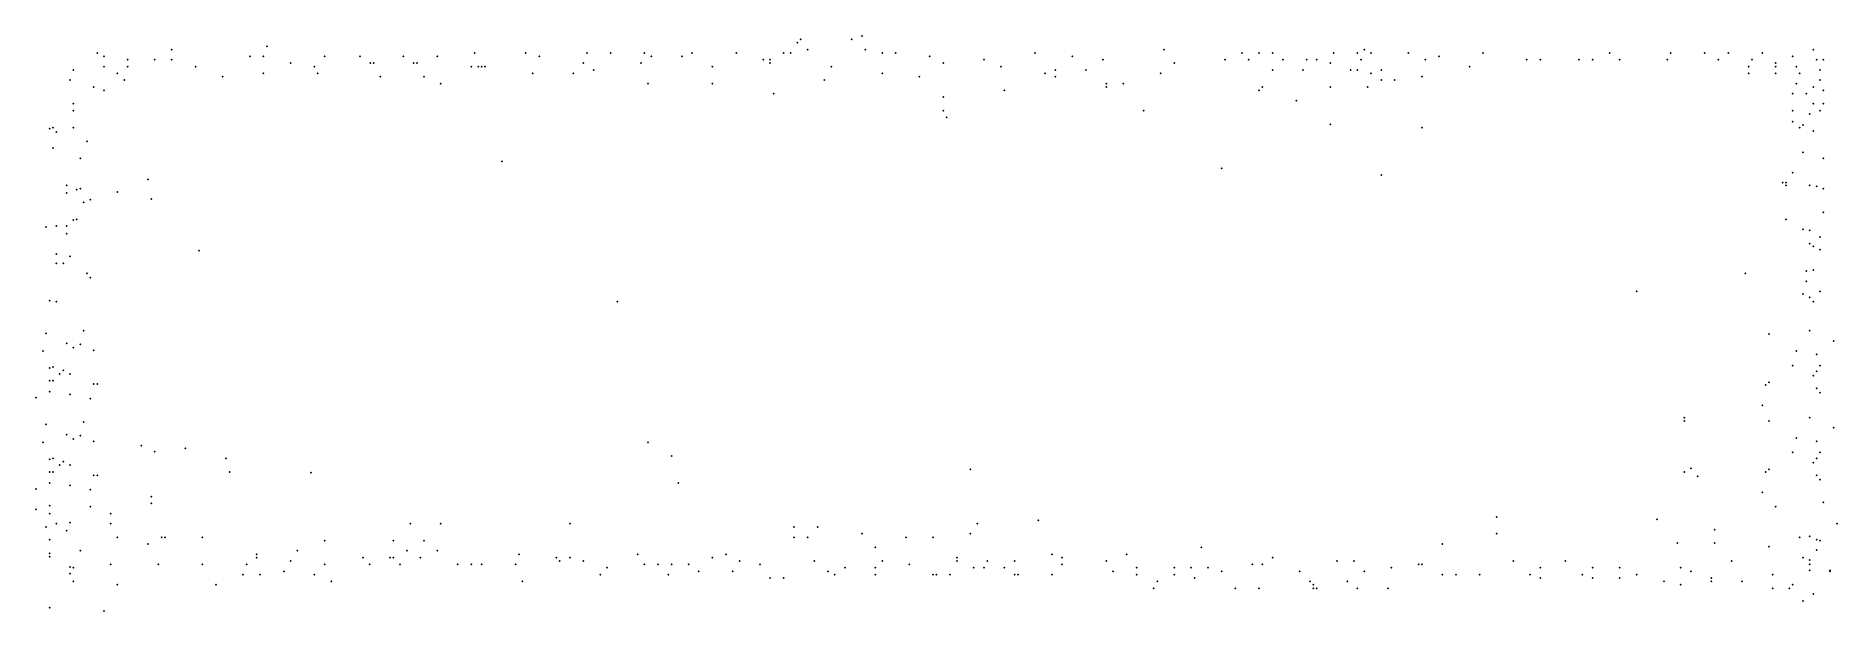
# Model space of a CAD drawing. Header units: metres. Extents: x -0.83 to 0.8, y -0.22 to 0.3.
import ezdxf

# ---------------------------------------------------------------- set-up
doc = ezdxf.new("R2010")
doc.units = ezdxf.units.M

msp = doc.modelspace()

# ---------------------------------------------------------------- linework, layer by layer
for p in [(-0.6203, 0.295), (-0.1391, 0.2981), (-0.136, 0.3011), (-0.0898, 0.3011), (-0.0805, 0.3042), (-0.7743, 0.2888), (-0.7682, 0.2858), (-0.7466, 0.2827), (-0.722, 0.2827), (-0.7066, 0.2919), (-0.7066, 0.2827), (-0.6357, 0.2858), (-0.6234, 0.2858), (-0.5988, 0.2796), (-0.568, 0.2858), (-0.5358, 0.2858), (-0.5266, 0.2796), (-0.5235, 0.2796), (-0.5235, 0.2796), (-0.4964, 0.2858), (-0.4871, 0.2796), (-0.4841, 0.2796), (-0.4841, 0.2796), (-0.4656, 0.2858), (-0.4317, 0.2888), (-0.3855, 0.2888), (-0.3732, 0.2858), (-0.3331, 0.2796), (-0.33, 0.2888), (-0.3085, 0.2888), (-0.2808, 0.2796), (-0.2777, 0.2888), (-0.2715, 0.2858), (-0.2438, 0.2858), (-0.2345, 0.2888), (-0.1945, 0.2888), (-0.1699, 0.2827), (-0.1637, 0.2827), (-0.1637, 0.2796), (-0.1514, 0.2888), (-0.1452, 0.2888), (-0.1298, 0.2919), (-0.0774, 0.2919), (-0.062, 0.2888), (-0.0497, 0.2888), (-0.0189, 0.2858), (-0.0066, 0.2796), (0.0304, 0.2827), (0.0766, 0.2888), (0.1105, 0.2858), (0.1382, 0.2827), (0.1936, 0.2919), (0.2029, 0.2796), (0.2029, 0.2796), (0.2491, 0.2827), (0.2645, 0.2888), (0.2706, 0.2827), (0.2799, 0.2888), (0.2922, 0.2888), (0.3015, 0.2827), (0.323, 0.2827), (0.3323, 0.2827), (0.3446, 0.2796), (0.3477, 0.2888), (0.3692, 0.2888), (0.3723, 0.2827), (0.3754, 0.2919), (0.3815, 0.2888), (0.4154, 0.2888), (0.4308, 0.2827), (0.4432, 0.2858), (0.4832, 0.2888), (0.5228, 0.2827), (0.5351, 0.2827), (0.5702, 0.2827), (0.5825, 0.2827), (0.5979, 0.2888), (0.6071, 0.2827), (0.6503, 0.2827), (0.6533, 0.2888), (0.6841, 0.2888), (0.6965, 0.2827), (0.7057, 0.2888), (0.7273, 0.2827), (0.7365, 0.2888), (0.7488, 0.2796), (0.7642, 0.2858), (0.7827, 0.2919), (0.7858, 0.2827), (0.792, 0.2827), (-0.799, 0.2642), (-0.7959, 0.2734), (-0.7682, 0.2765), (-0.7559, 0.2704), (-0.7497, 0.2642), (-0.7497, 0.2642), (-0.7466, 0.2765), (-0.685, 0.2765), (-0.6604, 0.2673), (-0.6234, 0.2704), (-0.5772, 0.2765), (-0.5741, 0.2704), (-0.5174, 0.2673), (-0.4779, 0.2673), (-0.4348, 0.2765), (-0.4286, 0.2765), (-0.4255, 0.2765), (-0.4225, 0.2765), (-0.3793, 0.2704), (-0.3424, 0.2704), (-0.3239, 0.2734), (-0.2161, 0.2765), (-0.1144, 0.2642), (-0.1082, 0.2765), (-0.062, 0.2704), (-0.0282, 0.2673), (0.0458, 0.2765), (0.0458, 0.2765), (0.0858, 0.2704), (0.0951, 0.2734), (0.0951, 0.2673), (0.1228, 0.2734), (0.1906, 0.2704), (0.2922, 0.2734), (0.3199, 0.2734), (0.3631, 0.2734), (0.3692, 0.2734), (0.3815, 0.2704), (0.3908, 0.2734), (0.3908, 0.2642), (0.4031, 0.2642), (0.4278, 0.2673), (0.4709, 0.2765), (0.7242, 0.2765), (0.7242, 0.2704), (0.7488, 0.2765), (0.7488, 0.2704), (0.7673, 0.2765), (0.7704, 0.2704), (0.7889, 0.2734), (0.7889, 0.2642), (-0.7774, 0.2581), (-0.7682, 0.255), (-0.4625, 0.2611), (-0.2746, 0.2611), (-0.2161, 0.2611), (-0.1606, 0.2519), (-0.0066, 0.2488), (0.0489, 0.255), (0.1413, 0.2611), (0.1413, 0.2581), (0.1567, 0.2611), (0.2799, 0.255), (0.283, 0.2581), (0.3138, 0.2457), (0.3446, 0.2581), (0.3785, 0.2581), (0.7642, 0.2519), (0.7673, 0.2611), (0.7766, 0.2519), (0.7827, 0.2581), (0.792, 0.255), (-0.7959, 0.2427), (-0.7959, 0.2365), (-0.0066, 0.2365), (-0.0035, 0.2304), (0.1752, 0.2365), (0.7642, 0.2365), (0.7796, 0.2334), (0.7827, 0.2427), (0.7827, 0.2427), (0.7889, 0.2365), (0.792, 0.2427), (-0.8175, 0.2203), (-0.8144, 0.2211), (-0.8113, 0.2172), (-0.7959, 0.2211), (0.3446, 0.2242), (0.4278, 0.2211), (0.7642, 0.2265), (0.7704, 0.2211), (0.7735, 0.2234), (0.7827, 0.218), (-0.8144, 0.2027), (-0.7836, 0.2088), (0.7735, 0.1988), (-0.7897, 0.1934), (-0.4071, 0.1904), (0.246, 0.1842), (0.7642, 0.1803), (0.792, 0.1934), (-0.8021, 0.1688), (-0.7928, 0.1649), (-0.7897, 0.1657), (-0.7281, 0.1741), (0.3908, 0.178), (0.755, 0.1711), (0.7581, 0.1711), (0.7581, 0.1688), (0.7796, 0.1688), (0.7858, 0.168), (0.792, 0.1657), (-0.8021, 0.1618), (-0.7867, 0.1534), (-0.7805, 0.1557), (-0.7559, 0.1627), (-0.7251, 0.1565), (-0.8206, 0.1311), (-0.8113, 0.1319), (-0.8021, 0.1319), (-0.7959, 0.1372), (-0.7928, 0.138), (0.7581, 0.138), (0.792, 0.1442), (-0.8021, 0.1249), (0.7735, 0.1288), (0.7796, 0.128), (0.7796, 0.1157), (0.7889, 0.1218), (-0.8113, 0.1064), (-0.799, 0.1042), (-0.6819, 0.1095), (0.7827, 0.1134), (0.7889, 0.1103), (-0.8113, 0.098), (-0.8051, 0.098), (-0.7836, 0.0888), (-0.7805, 0.0849), (0.7211, 0.0888), (0.7766, 0.091), (0.7766, 0.0818), (0.7827, 0.0919), (0.6225, 0.0726), (0.7735, 0.0703), (0.7796, 0.0673), (0.7889, 0.0726), (-0.8175, 0.0642), (-0.8113, 0.0633), (-0.3023, 0.0633), (0.7827, 0.0633), (-0.8206, 0.0346), (-0.7867, 0.0369), (0.7427, 0.0338), (0.7796, 0.0369), (-0.8236, 0.0184), (-0.8021, 0.0254), (-0.7959, 0.0215), (-0.7897, 0.0246), (-0.7774, 0.0192), (0.7673, 0.0184), (0.8012, 0.0276), (-0.8175, 0.003), (-0.8144, 0.0039), (-0.8051, 0.0008), (0.7642, 0.0052), (0.7858, 0.0153), (0.7889, 0.0052), (-0.8175, -0.0084), (-0.8144, -0.0084), (-0.8082, -0.0023), (-0.799, -0.0023), (-0.7774, -0.0115), (-0.7743, -0.0115), (0.7396, -0.0124), (0.7427, -0.0101), (0.7827, -0.004), (0.7858, -0.0001), (0.7858, -0.0155), (-0.8298, -0.0238), (-0.8175, -0.0185), (-0.799, -0.0208), (-0.7805, -0.0247), (0.7365, -0.0309), (0.7889, -0.0194), (-0.8206, -0.0481), (-0.7867, -0.0459), (0.6657, -0.042), (0.6657, -0.0451), (0.7427, -0.0451), (0.7796, -0.042), (-0.8236, -0.0643), (-0.8021, -0.0574), (-0.7959, -0.0613), (-0.7897, -0.0582), (-0.7774, -0.0635), (-0.2746, -0.0643), (0.7673, -0.0604), (0.7858, -0.0635), (0.8012, -0.0512), (-0.8175, -0.0797), (-0.8144, -0.0789), (-0.7343, -0.0674), (-0.722, -0.0728), (-0.6943, -0.0697), (-0.6573, -0.0789), (-0.253, -0.0767), (0.7642, -0.0736), (0.7858, -0.0789), (0.7889, -0.0736), (-0.8175, -0.0912), (-0.8144, -0.0912), (-0.8082, -0.0851), (-0.8051, -0.082), (-0.799, -0.0851), (-0.7774, -0.0943), (-0.7743, -0.0943), (-0.6542, -0.0912), (-0.5803, -0.092), (0.018, -0.089), (0.6657, -0.0912), (0.6718, -0.0881), (0.678, -0.0951), (0.7396, -0.0912), (0.7427, -0.089), (0.7827, -0.0828), (0.7858, -0.0943), (-0.8298, -0.1066), (-0.8175, -0.1013), (-0.799, -0.1035), (-0.7805, -0.1074), (-0.7251, -0.1136), (-0.2469, -0.1013), (0.7365, -0.1097), (0.7889, -0.0982), (-0.8298, -0.1251), (-0.8175, -0.122), (-0.8175, -0.129), (-0.7805, -0.1228), (-0.762, -0.129), (-0.7251, -0.1197), (0.7488, -0.1228), (0.792, -0.1189), (-0.8206, -0.1413), (-0.8113, -0.1382), (-0.8021, -0.1444), (-0.799, -0.1374), (-0.762, -0.1382), (-0.4901, -0.1382), (-0.4901, -0.1382), (-0.4625, -0.1382), (-0.4625, -0.1382), (-0.3454, -0.1382), (-0.1421, -0.1413), (-0.1206, -0.1413), (0.0242, -0.1382), (0.0797, -0.1351), (0.4955, -0.1321), (0.641, -0.1343), (0.6934, -0.1435), (0.8043, -0.1382), (-0.8175, -0.1528), (-0.7897, -0.1628), (-0.7559, -0.1505), (-0.7281, -0.1567), (-0.7158, -0.1505), (-0.7127, -0.1505), (-0.6789, -0.1505), (-0.5926, -0.1628), (-0.568, -0.1536), (-0.5055, -0.1536), (-0.4932, -0.1628), (-0.4779, -0.1536), (-0.4656, -0.1628), (-0.1421, -0.1505), (-0.1298, -0.1505), (-0.0805, -0.1474), (-0.0682, -0.1597), (-0.0405, -0.1505), (-0.0158, -0.1505), (0.018, -0.1474), (0.2275, -0.1597), (0.4462, -0.1567), (0.4955, -0.1474), (0.6595, -0.1558), (0.6934, -0.1558), (0.7427, -0.1589), (0.7704, -0.1505), (0.7796, -0.1497), (0.7858, -0.1528), (0.7858, -0.162), (0.7889, -0.1536), (-0.8175, -0.1651), (-0.8175, -0.1682), (-0.799, -0.1774), (-0.7959, -0.1782), (-0.762, -0.1751), (-0.7189, -0.1751), (-0.6789, -0.1751), (-0.6388, -0.1751), (-0.6296, -0.1659), (-0.6296, -0.169), (-0.5988, -0.1721), (-0.568, -0.1751), (-0.5332, -0.169), (-0.5271, -0.1751), (-0.5086, -0.169), (-0.5056, -0.169), (-0.4995, -0.1751), (-0.481, -0.169), (-0.4471, -0.1751), (-0.4348, -0.1751), (-0.4255, -0.1751), (-0.3947, -0.1751), (-0.3917, -0.1659), (-0.3578, -0.169), (-0.3547, -0.1721), (-0.3454, -0.169), (-0.3331, -0.1721), (-0.3116, -0.1782), (-0.2838, -0.1659), (-0.2838, -0.1659), (-0.2777, -0.1751), (-0.2777, -0.1751), (-0.2654, -0.1751), (-0.253, -0.1751), (-0.2376, -0.1751), (-0.2161, -0.169), (-0.2037, -0.1659), (-0.1914, -0.1721), (-0.1729, -0.1751), (-0.1237, -0.1721), (-0.0959, -0.1782), (-0.0682, -0.1782), (-0.062, -0.1721), (-0.0374, -0.1751), (0.0057, -0.169), (0.0057, -0.1721), (0.0211, -0.1782), (0.0211, -0.1782), (0.0304, -0.1782), (0.0335, -0.1721), (0.0489, -0.1782), (0.0581, -0.1721), (0.092, -0.1659), (0.1012, -0.169), (0.1012, -0.1751), (0.1413, -0.1721), (0.1598, -0.1659), (0.169, -0.1782), (0.2029, -0.1782), (0.2183, -0.1782), (0.2337, -0.1782), (0.2737, -0.1751), (0.283, -0.1751), (0.2922, -0.169), (0.3507, -0.1721), (0.3661, -0.1721), (0.4, -0.1782), (0.4247, -0.1751), (0.4278, -0.1751), (0.5105, -0.1721), (0.5351, -0.1782), (0.5578, -0.1721), (0.5825, -0.1782), (0.6071, -0.1782), (0.6626, -0.1782), (0.7088, -0.1721), (0.7735, -0.169), (0.7796, -0.1712), (0.7796, -0.1751), (-0.799, -0.1835), (-0.7959, -0.1905), (-0.7559, -0.1936), (-0.6665, -0.1936), (-0.6419, -0.1844), (-0.6265, -0.1844), (-0.6049, -0.1813), (-0.5772, -0.1844), (-0.5618, -0.1905), (-0.3886, -0.1905), (-0.3177, -0.1844), (-0.2561, -0.1844), (-0.2284, -0.1813), (-0.1976, -0.1813), (-0.1637, -0.1874), (-0.1514, -0.1874), (-0.1113, -0.1813), (-0.1052, -0.1844), (-0.0682, -0.1844), (-0.0158, -0.1844), (-0.0128, -0.1844), (-0.0004, -0.1844), (0.0581, -0.1844), (0.0612, -0.1844), (0.092, -0.1844), (0.1474, -0.1813), (0.169, -0.1844), (0.1875, -0.1905), (0.2029, -0.1844), (0.2214, -0.1874), (0.246, -0.1813), (0.3169, -0.1813), (0.3261, -0.1905), (0.3292, -0.1936), (0.36, -0.1905), (0.3754, -0.1813), (0.4462, -0.1844), (0.4586, -0.1844), (0.4801, -0.1844), (0.5259, -0.1844), (0.5351, -0.1874), (0.5732, -0.1844), (0.5825, -0.1874), (0.6071, -0.1874), (0.6225, -0.1844), (0.6472, -0.1905), (0.6626, -0.1936), (0.6718, -0.1813), (0.6903, -0.1874), (0.6903, -0.1905), (0.718, -0.1905), (0.7458, -0.1844), (0.7642, -0.1936), (0.7796, -0.1805), (0.7981, -0.1805), (0.7981, -0.1813), (0.1844, -0.1967), (0.2583, -0.1967), (0.2799, -0.1967), (0.3292, -0.1967), (0.3323, -0.1967), (0.3692, -0.1967), (0.3969, -0.1967), (0.7458, -0.1967), (0.7612, -0.1967), (0.7735, -0.2082), (0.7827, -0.202), (-0.8175, -0.2143), (-0.7682, -0.2174)]:
    msp.add_point(p)

doc.saveas('drawing.dxf')
